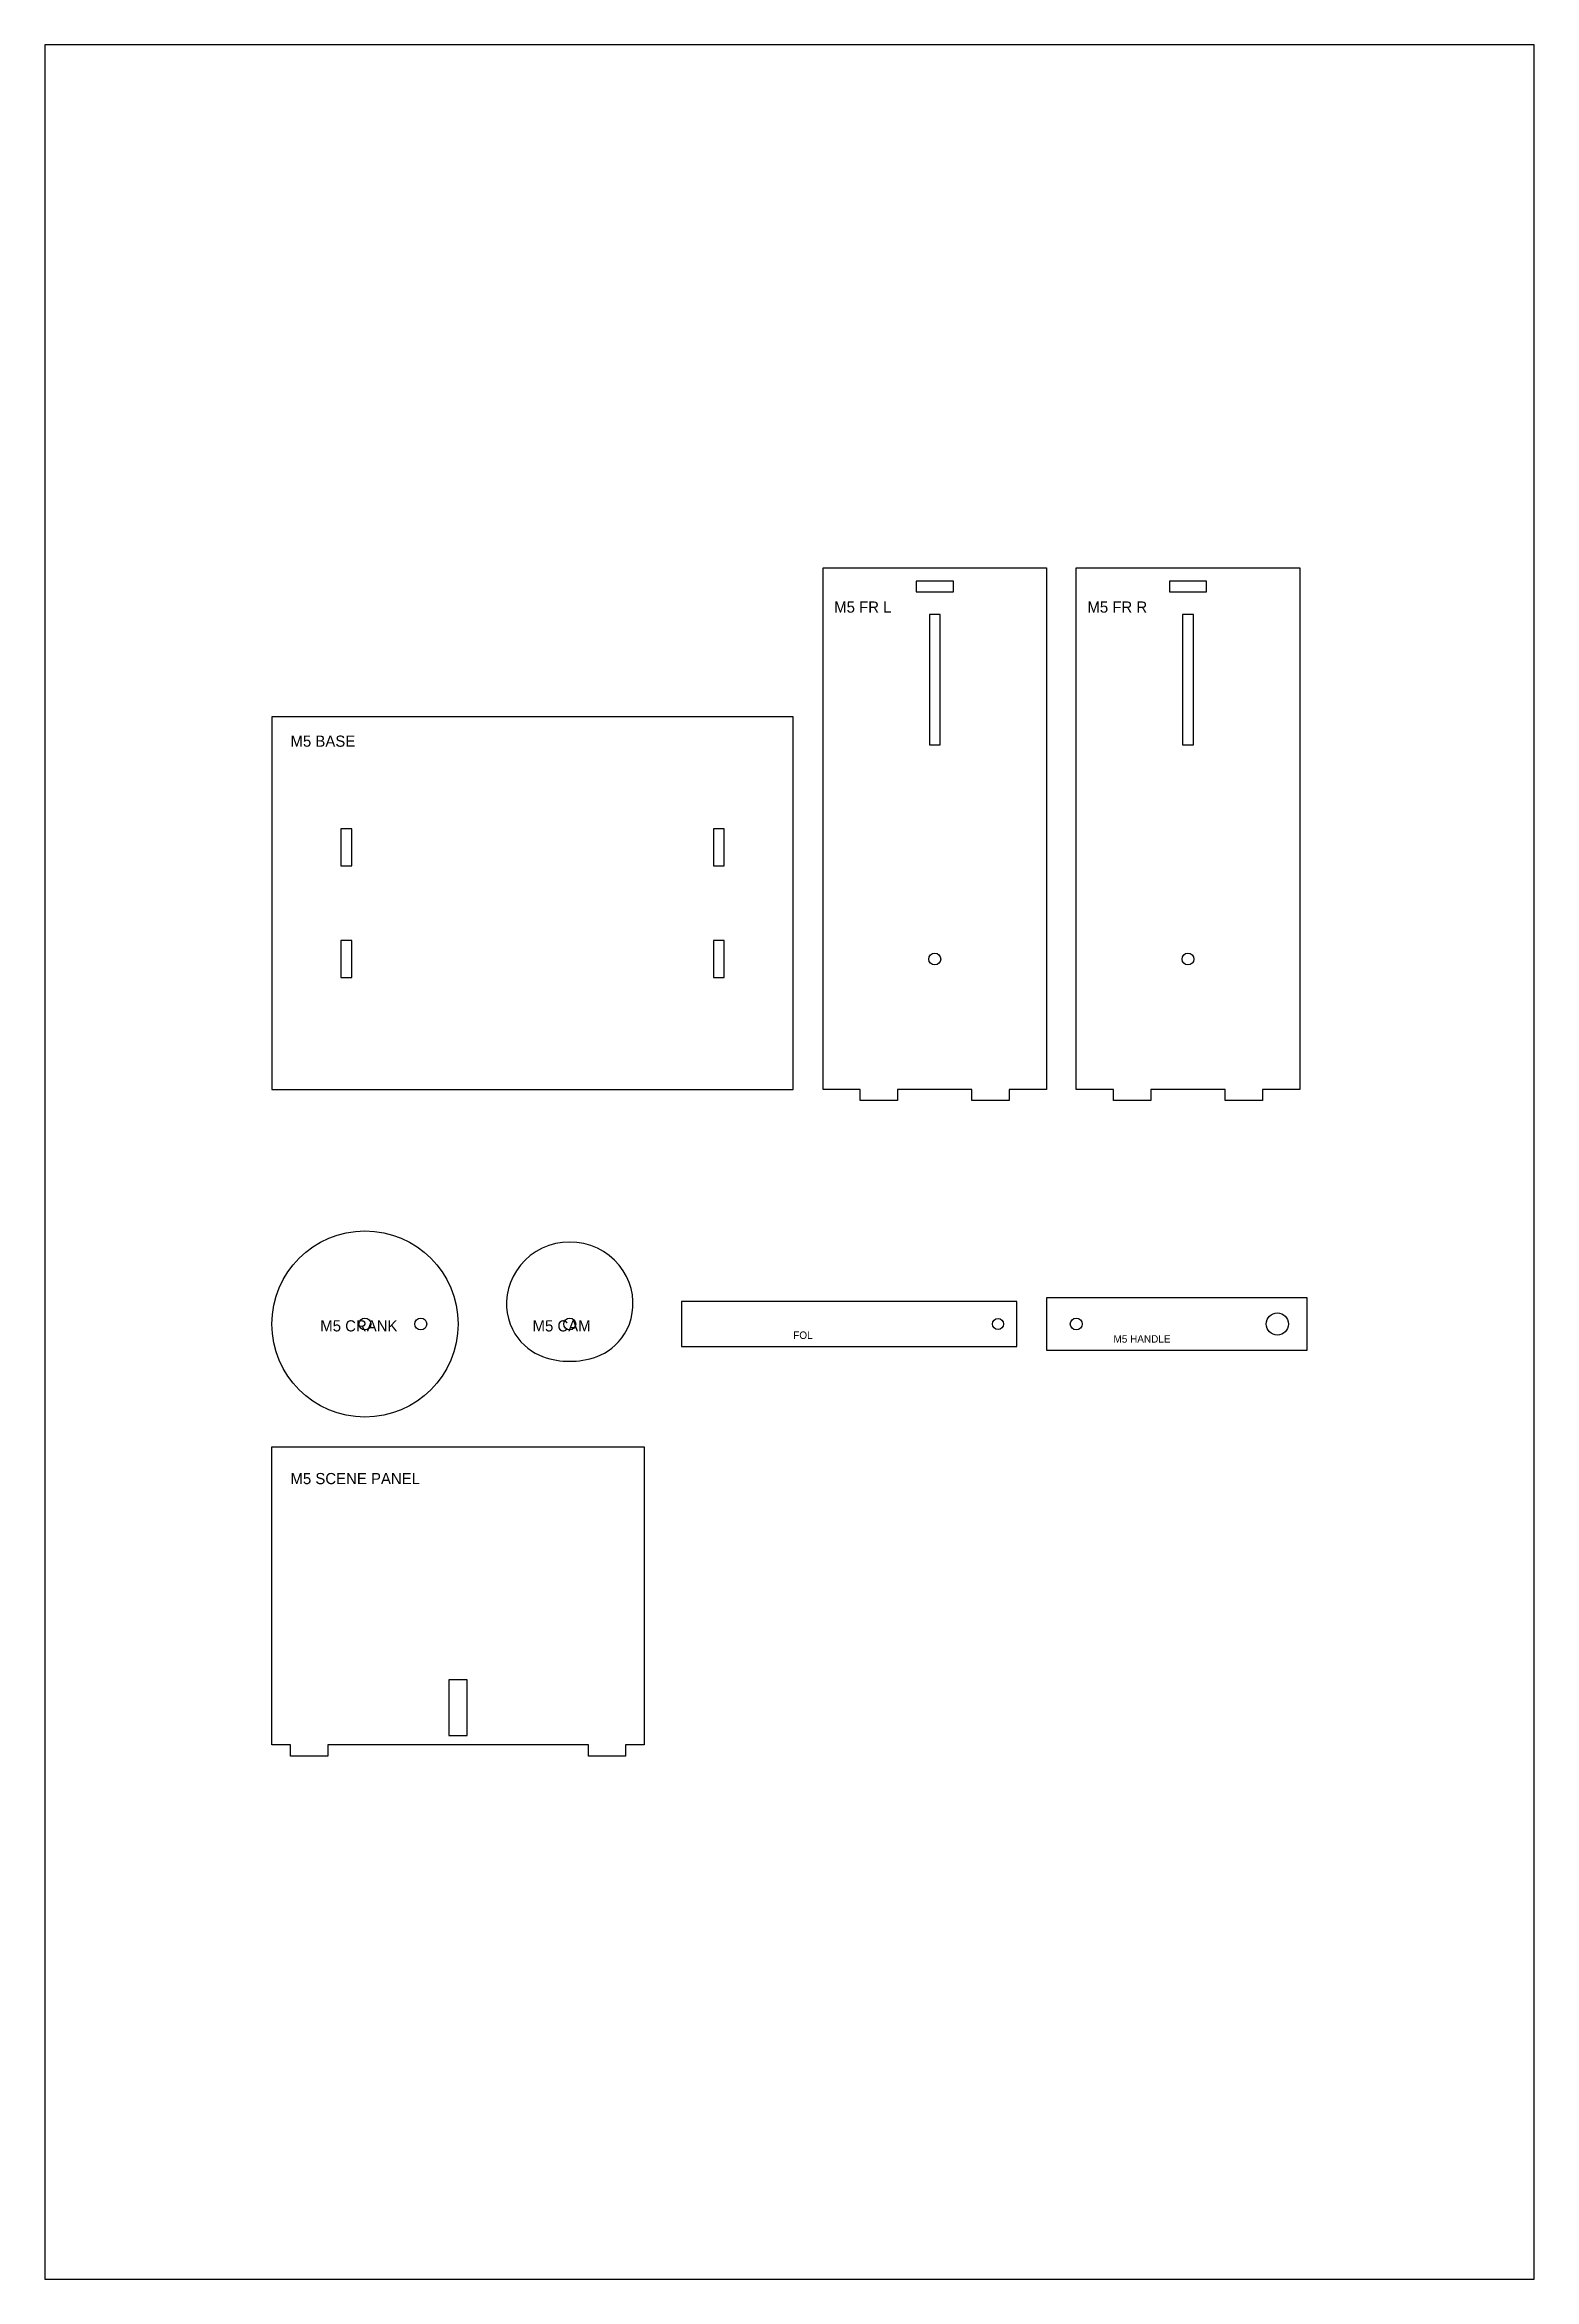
# Model space of a CAD drawing. Header units: metres. Extents: x 0 to 400, y 0 to 600.
import ezdxf

# ---------------------------------------------------------------- set-up
doc = ezdxf.new("R2010")
doc.units = ezdxf.units.M
for name, color, linetype in [('CUTS', 7, 'Continuous'), ('ENGRAVE', 1, 'Continuous'), ('SHEET', 8, 'Continuous')]:
    doc.layers.add(name, color=color, linetype=linetype)

msp = doc.modelspace()

# ---------------------------------------------------------------- linework, layer by layer
at = {"layer": 'CUTS'}
for points in [[(209, 459.5), (269, 459.5), (269, 319.5), (259, 319.5), (259, 316.5), (249, 316.5), (249, 319.5), (229, 319.5), (229, 316.5), (219, 316.5), (219, 319.5), (209, 319.5)], [(277, 459.5), (337, 459.5), (337, 319.5), (327, 319.5), (327, 316.5), (317, 316.5), (317, 319.5), (297, 319.5), (297, 316.5), (287, 316.5), (287, 319.5), (277, 319.5)], [(234, 453.05), (244, 453.05), (244, 455.95), (234, 455.95)], [(302, 453.05), (312, 453.05), (312, 455.95), (302, 455.95)], [(237.55, 412), (240.45, 412), (240.45, 447), (237.55, 447)], [(305.55, 412), (308.45, 412), (308.45, 447), (305.55, 447)], [(61, 319.5), (201, 319.5), (201, 419.5), (61, 419.5)], [(79.55, 379.5), (82.45, 379.5), (82.45, 389.5), (79.55, 389.5)], [(179.55, 379.5), (182.45, 379.5), (182.45, 389.5), (179.55, 389.5)], [(79.55, 349.5), (82.45, 349.5), (82.45, 359.5), (79.55, 359.5)], [(179.55, 349.5), (182.45, 349.5), (182.45, 359.5), (179.55, 359.5)], [(157, 256.5), (157.46, 257.94), (157.78, 259.46), (157.95, 261.04), (157.96, 262.67), (157.8, 264.33), (157.45, 266), (156.93, 267.65), (156.21, 269.26), (155.31, 270.81), (154.24, 272.28), (153, 273.63), (151.6, 274.86), (150.06, 275.93), (148.4, 276.83), (146.64, 277.55), (144.8, 278.08), (142.92, 278.39), (141, 278.5), (139.08, 278.39), (137.2, 278.08), (135.36, 277.55), (133.6, 276.83), (131.94, 275.93), (130.4, 274.86), (129, 273.63), (127.76, 272.28), (126.69, 270.81), (125.79, 269.26), (125.07, 267.65), (124.55, 266), (124.2, 264.33), (124.04, 262.67), (124.05, 261.04), (124.22, 259.46), (124.54, 257.94), (125, 256.5), (125.58, 255.15), (126.27, 253.9), (127.05, 252.76), (127.89, 251.73), (128.8, 250.81), (129.74, 250), (130.71, 249.3), (131.7, 248.69), (132.69, 248.19), (133.67, 247.76), (134.64, 247.42), (135.6, 247.14), (136.54, 246.93), (137.46, 246.76), (138.36, 246.64), (139.25, 246.56), (140.13, 246.52), (141, 246.5), (141.87, 246.52), (142.75, 246.56), (143.64, 246.64), (144.54, 246.76), (145.46, 246.93), (146.4, 247.14), (147.36, 247.42), (148.33, 247.76), (149.31, 248.19), (150.3, 248.69), (151.29, 249.3), (152.26, 250), (153.2, 250.81), (154.11, 251.73), (154.95, 252.76), (155.73, 253.9), (156.42, 255.15)], [(171, 250.5), (261, 250.5), (261, 262.5), (171, 262.5)], [(269, 249.5), (339, 249.5), (339, 263.5), (269, 263.5)], [(61, 223.5), (161, 223.5), (161, 143.5), (156, 143.5), (156, 140.5), (146, 140.5), (146, 143.5), (76, 143.5), (76, 140.5), (66, 140.5), (66, 143.5), (61, 143.5)], [(108.55, 146), (113.45, 146), (113.45, 161), (108.55, 161)]]:
    msp.add_lwpolyline(points, close=True, dxfattribs=at)
for centre, radius in [((239, 354.5), 1.6), ((307, 354.5), 1.6), ((86, 256.5), 25), ((86, 256.5), 1.6), ((101, 256.5), 1.6), ((141, 256.5), 1.6), ((256, 256.5), 1.5), ((277, 256.5), 1.6), ((331, 256.5), 3)]:
    msp.add_circle(centre, radius, dxfattribs=at)
at = {"layer": 'SHEET', "color": 8}
msp.add_lwpolyline([(0, 0), (400, 0), (400, 600), (0, 600)], close=True, dxfattribs=at)

# ---------------------------------------------------------------- texts
at = {"layer": 'ENGRAVE'}
for s, height, p in [('M5 FR L', 3, (212, 447.5)), ('M5 FR R', 3, (280, 447.5)), ('M5 BASE', 3, (66, 411.5)), ('M5 CRANK', 3, (74, 254.5)), ('M5 CAM', 3, (131, 254.5)), ('FOL', 2, (201, 252.5)), ('M5 HANDLE', 2, (287, 251.5)), ('M5 SCENE PANEL', 3, (66, 213.5))]:
    msp.add_text(s, height=height, dxfattribs=at).set_placement(p)

doc.saveas('drawing.dxf')
